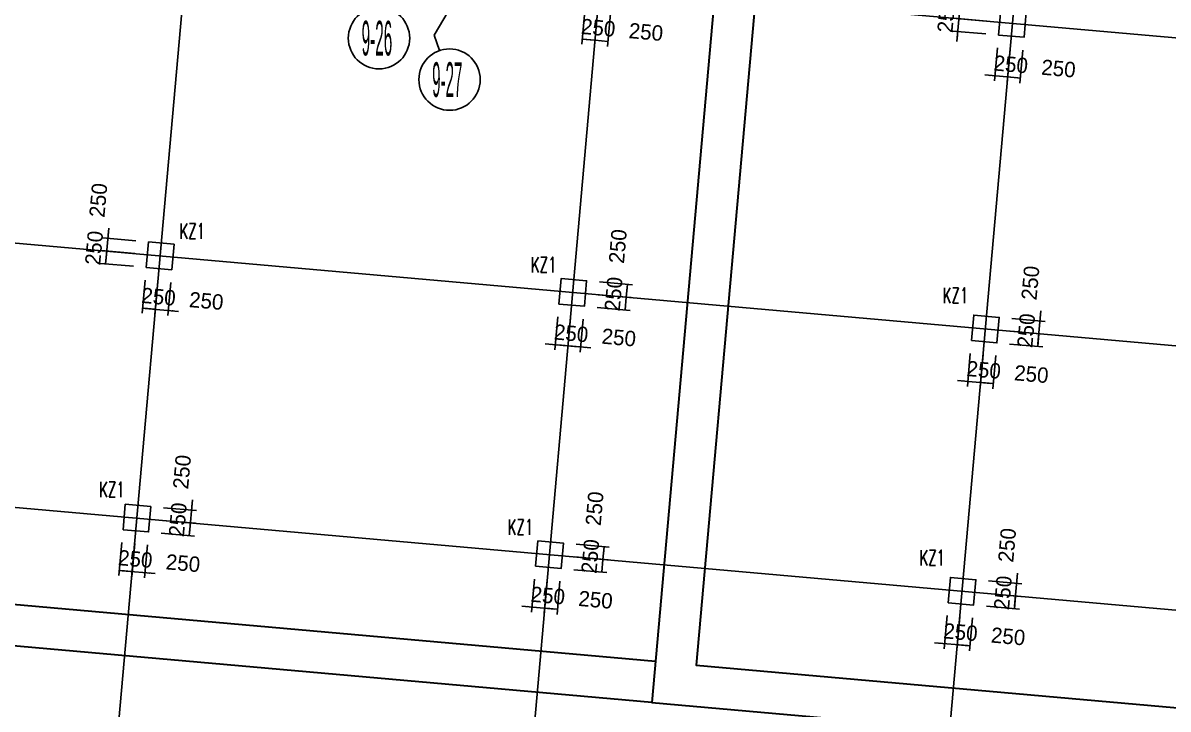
# Model space of a CAD drawing. Extents: x 19107 to 699106, y -67310 to 245688.
# Drawn here: x 616937 to 639333, y 84011 to 97433 of the extents above; entities that cross this region are included whole.
import ezdxf

# ---------------------------------------------------------------- set-up
doc = ezdxf.new("R2010")
doc.units = 0
doc.header["$LTSCALE"] = 100
doc.header["$MEASUREMENT"] = 0
for name, color, linetype in [('AXIS', 3, 'Continuous'), ('DIM', 3, 'Continuous'), ('DOTE', 253, 'Continuous'), ('L-AXIS', 3, 'Continuous')]:
    doc.layers.add(name, color=color, linetype=linetype)
doc.layers.add('Select Column Frame Position', color=7, linetype='Continuous', lineweight=0)
doc.styles.get("Standard").update_dxf_attribs({"font": 'standard'})
doc.styles.add('汉字', font='汉字')
doc.dimstyles.get("Standard").update_dxf_attribs({"dimtxt": 300, "dimasz": 100, "dimexe": 100, "dimexo": 250, "dimgap": 100, "dimtad": 0, "dimtoh": 1, "dimdec": 0, "dimdsep": 46, "dimcen": 0.09, "dimclrt": 7, "dimadec": 0, "dimazin": 0, "dimtfac": 1, "dimtdec": 4, "dimtofl": 0, "dimtmove": 0, "dimatfit": 3, "dimfxl": 1, "dimtolj": 1, "dimtzin": 0, "dimarcsym": 0})

# ---------------------------------------------------------------- blocks, each defined once
blk = doc.blocks.new('_AXISO')
blk.add_circle((0, 0), 0.5)
blk = doc.blocks.new('*D4074')
at = {"layer": 'DIM', "color": 0, "linetype": 'ByBlock', "lineweight": -2}
for p, q in [((627927, 97662), (627869, 97014)), ((628176, 97639), (628118, 96992)), ((627878, 97114), (628127, 97092))]:
    blk.add_line(p, q, dxfattribs=at)
for points in [[(627878, 97114), (627979, 97121), (627976, 97088)], [(628127, 97092), (628026, 97084), (628029, 97117)]]:
    blk.add_solid(points, dxfattribs=at)
at = {"layer": 'DIM', "color": 7, "linetype": 'Continuous', "lineweight": -2, "insert": (628189, 97337), "char_height": 300, "width": 566.67, "attachment_point": 5, "rotation": 354.9316, "style": '汉字'}
blk.add_mtext('250', dxfattribs=at)
blk = doc.blocks.new('*D1799')
at = {"layer": 'DIM', "color": 0, "linetype": 'ByBlock', "lineweight": -2}
for p, q in [((628176, 97639), (628118, 96992)), ((628425, 97617), (628367, 96970)), ((628127, 97092), (628376, 97069))]:
    blk.add_line(p, q, dxfattribs=at)
for points in [[(628127, 97092), (628228, 97099), (628225, 97066)], [(628376, 97069), (628275, 97062), (628278, 97095)]]:
    blk.add_solid(points, dxfattribs=at)
at = {"layer": 'DIM', "color": 7, "linetype": 'Continuous', "lineweight": -2, "insert": (629122, 97254), "char_height": 300, "width": 566.67, "attachment_point": 5, "rotation": 354.9316, "style": '汉字'}
blk.add_mtext('250', dxfattribs=at)
blk = doc.blocks.new('*D3231')
at = {"layer": 'DIM', "color": 0, "linetype": 'ByBlock', "lineweight": -2}
for p, q in [((635010, 85840), (634953, 85192)), ((635259, 85817), (635202, 85170)), ((634762, 85309), (635410, 85252))]:
    blk.add_line(p, q, dxfattribs=at)
for points in [[(634962, 85292), (634860, 85284), (634863, 85317)], [(635211, 85270), (635312, 85277), (635309, 85244)]]:
    blk.add_solid(points, dxfattribs=at)
at = {"layer": 'DIM', "color": 7, "linetype": 'Continuous', "lineweight": -2, "insert": (635273, 85515), "char_height": 300, "width": 566.67, "attachment_point": 5, "rotation": 354.9316, "style": '汉字'}
blk.add_mtext('250', dxfattribs=at)
blk = doc.blocks.new('*D3588')
at = {"layer": 'DIM', "color": 0, "linetype": 'ByBlock', "lineweight": -2}
for p, q in [((635259, 85817), (635202, 85170)), ((635508, 85795), (635451, 85148)), ((635211, 85270), (635460, 85247))]:
    blk.add_line(p, q, dxfattribs=at)
for points in [[(635211, 85270), (635312, 85277), (635309, 85244)], [(635460, 85247), (635359, 85240), (635361, 85273)]]:
    blk.add_solid(points, dxfattribs=at)
at = {"layer": 'DIM', "color": 7, "linetype": 'Continuous', "lineweight": -2, "insert": (636205, 85432), "char_height": 300, "width": 566.67, "attachment_point": 5, "rotation": 354.9316, "style": '汉字'}
blk.add_mtext('250', dxfattribs=at)
blk = doc.blocks.new('*D3916')
at = {"layer": 'DIM', "color": 0, "linetype": 'ByBlock', "lineweight": -2}
for p, q in [((635801, 86271), (636449, 86214)), ((635779, 86022), (636427, 85965)), ((636327, 85974), (636349, 86223))]:
    blk.add_line(p, q, dxfattribs=at)
for points in [[(636327, 85974), (636319, 86075), (636353, 86072)], [(636349, 86223), (636357, 86122), (636324, 86125)]]:
    blk.add_solid(points, dxfattribs=at)
at = {"layer": 'DIM', "color": 7, "linetype": 'Continuous', "lineweight": -2, "insert": (636104, 86285), "char_height": 300, "width": 566.67, "attachment_point": 5, "rotation": 84.9316, "style": '汉字'}
blk.add_mtext('250', dxfattribs=at)
blk = doc.blocks.new('*D1649')
at = {"layer": 'DIM', "color": 0, "linetype": 'ByBlock', "lineweight": -2}
for p, q in [((635823, 86520), (636471, 86463)), ((636332, 86023), (636389, 86671)), ((635801, 86271), (636449, 86214))]:
    blk.add_line(p, q, dxfattribs=at)
for points in [[(636371, 86472), (636364, 86573), (636397, 86570)], [(636349, 86223), (636357, 86122), (636324, 86125)]]:
    blk.add_solid(points, dxfattribs=at)
at = {"layer": 'DIM', "color": 7, "linetype": 'Continuous', "lineweight": -2, "insert": (636186, 87217), "char_height": 300, "width": 566.67, "attachment_point": 5, "rotation": 84.9316, "style": '汉字'}
blk.add_mtext('250', dxfattribs=at)
blk = doc.blocks.new('*D1976')
at = {"layer": 'DIM', "color": 0, "linetype": 'ByBlock', "lineweight": -2}
for p, q in [((626942, 86555), (626884, 85908)), ((627191, 86533), (627133, 85886)), ((626694, 86025), (627341, 85967))]:
    blk.add_line(p, q, dxfattribs=at)
for points in [[(626893, 86007), (626792, 86000), (626795, 86033)], [(627142, 85985), (627243, 85993), (627240, 85960)]]:
    blk.add_solid(points, dxfattribs=at)
at = {"layer": 'DIM', "color": 7, "linetype": 'Continuous', "lineweight": -2, "insert": (627204, 86231), "char_height": 300, "width": 566.67, "attachment_point": 5, "rotation": 354.9316, "style": '汉字'}
blk.add_mtext('250', dxfattribs=at)
blk = doc.blocks.new('*D2328')
at = {"layer": 'DIM', "color": 0, "linetype": 'ByBlock', "lineweight": -2}
for p, q in [((627191, 86533), (627133, 85886)), ((627440, 86511), (627382, 85863)), ((627142, 85985), (627391, 85963))]:
    blk.add_line(p, q, dxfattribs=at)
for points in [[(627142, 85985), (627243, 85993), (627240, 85960)], [(627391, 85963), (627290, 85955), (627293, 85989)]]:
    blk.add_solid(points, dxfattribs=at)
at = {"layer": 'DIM', "color": 7, "linetype": 'Continuous', "lineweight": -2, "insert": (628137, 86148), "char_height": 300, "width": 566.67, "attachment_point": 5, "rotation": 354.9316, "style": '汉字'}
blk.add_mtext('250', dxfattribs=at)
blk = doc.blocks.new('*D2635')
at = {"layer": 'DIM', "color": 0, "linetype": 'ByBlock', "lineweight": -2}
for p, q in [((627733, 86987), (628381, 86929)), ((628259, 86689), (628281, 86938)), ((627711, 86738), (628358, 86680))]:
    blk.add_line(p, q, dxfattribs=at)
for points in [[(628281, 86938), (628289, 86837), (628255, 86840)], [(628259, 86689), (628251, 86790), (628284, 86787)]]:
    blk.add_solid(points, dxfattribs=at)
at = {"layer": 'DIM', "color": 7, "linetype": 'Continuous', "lineweight": -2, "insert": (628035, 87000), "char_height": 300, "width": 566.67, "attachment_point": 5, "rotation": 84.9316, "style": '汉字'}
blk.add_mtext('250', dxfattribs=at)
blk = doc.blocks.new('*D2665')
at = {"layer": 'DIM', "color": 0, "linetype": 'ByBlock', "lineweight": -2}
for p, q in [((627755, 87236), (628403, 87178)), ((628281, 86938), (628303, 87187)), ((627733, 86987), (628381, 86929))]:
    blk.add_line(p, q, dxfattribs=at)
for points in [[(628303, 87187), (628311, 87086), (628278, 87089)], [(628281, 86938), (628273, 87039), (628306, 87036)]]:
    blk.add_solid(points, dxfattribs=at)
at = {"layer": 'DIM', "color": 7, "linetype": 'Continuous', "lineweight": -2, "insert": (628118, 87933), "char_height": 300, "width": 566.67, "attachment_point": 5, "rotation": 84.9316, "style": '汉字'}
blk.add_mtext('250', dxfattribs=at)
blk = doc.blocks.new('*D361')
at = {"layer": 'DIM', "color": 0, "linetype": 'ByBlock', "lineweight": -2}
for p, q in [((618873, 87271), (618816, 86623)), ((619123, 87249), (619065, 86601)), ((618825, 86723), (619074, 86701))]:
    blk.add_line(p, q, dxfattribs=at)
for points in [[(618825, 86723), (618926, 86731), (618923, 86697)], [(619074, 86701), (618973, 86693), (618976, 86726)]]:
    blk.add_solid(points, dxfattribs=at)
at = {"layer": 'DIM', "color": 7, "linetype": 'Continuous', "lineweight": -2, "insert": (619136, 86946), "char_height": 300, "width": 566.67, "attachment_point": 5, "rotation": 354.9316, "style": '汉字'}
blk.add_mtext('250', dxfattribs=at)
blk = doc.blocks.new('*D720')
at = {"layer": 'DIM', "color": 0, "linetype": 'ByBlock', "lineweight": -2}
for p, q in [((619123, 87249), (619065, 86601)), ((619372, 87227), (619314, 86579)), ((618875, 86718), (619522, 86661))]:
    blk.add_line(p, q, dxfattribs=at)
for points in [[(619074, 86701), (618973, 86693), (618976, 86726)], [(619323, 86679), (619424, 86686), (619421, 86653)]]:
    blk.add_solid(points, dxfattribs=at)
at = {"layer": 'DIM', "color": 7, "linetype": 'Continuous', "lineweight": -2, "insert": (620069, 86864), "char_height": 300, "width": 566.67, "attachment_point": 5, "rotation": 354.9316, "style": '汉字'}
blk.add_mtext('250', dxfattribs=at)
blk = doc.blocks.new('*D1044')
at = {"layer": 'DIM', "color": 0, "linetype": 'ByBlock', "lineweight": -2}
for p, q in [((619665, 87702), (620312, 87645)), ((620191, 87405), (620213, 87654)), ((619643, 87453), (620290, 87396))]:
    blk.add_line(p, q, dxfattribs=at)
for points in [[(620213, 87654), (620220, 87553), (620187, 87556)], [(620191, 87405), (620183, 87506), (620216, 87503)]]:
    blk.add_solid(points, dxfattribs=at)
at = {"layer": 'DIM', "color": 7, "linetype": 'Continuous', "lineweight": -2, "insert": (619967, 87716), "char_height": 300, "width": 566.67, "attachment_point": 5, "rotation": 84.9316, "style": '汉字'}
blk.add_mtext('250', dxfattribs=at)
blk = doc.blocks.new('*D1404')
at = {"layer": 'DIM', "color": 0, "linetype": 'ByBlock', "lineweight": -2}
for p, q in [((620195, 87455), (620252, 88102)), ((619687, 87951), (620334, 87894)), ((619665, 87702), (620312, 87645))]:
    blk.add_line(p, q, dxfattribs=at)
for points in [[(620235, 87903), (620227, 88004), (620260, 88001)], [(620213, 87654), (620220, 87553), (620187, 87556)]]:
    blk.add_solid(points, dxfattribs=at)
at = {"layer": 'DIM', "color": 7, "linetype": 'Continuous', "lineweight": -2, "insert": (620050, 88649), "char_height": 300, "width": 566.67, "attachment_point": 5, "rotation": 84.9316, "style": '汉字'}
blk.add_mtext('250', dxfattribs=at)
blk = doc.blocks.new('*D226')
at = {"layer": 'DIM', "color": 0, "linetype": 'ByBlock', "lineweight": -2}
for p, q in [((635260, 97714), (635203, 97066)), ((635790, 97466), (635143, 97523)), ((635768, 97217), (635121, 97274))]:
    blk.add_line(p, q, dxfattribs=at)
for points in [[(635242, 97515), (635235, 97616), (635268, 97613)], [(635220, 97266), (635228, 97165), (635195, 97167)]]:
    blk.add_solid(points, dxfattribs=at)
at = {"layer": 'DIM', "color": 7, "linetype": 'Continuous', "lineweight": -2, "insert": (634997, 97577), "char_height": 300, "width": 566.67, "attachment_point": 5, "rotation": 84.9316, "style": '汉字'}
blk.add_mtext('250', dxfattribs=at)
blk = doc.blocks.new('*D3184')
at = {"layer": 'DIM', "color": 0, "linetype": 'ByBlock', "lineweight": -2}
for p, q in [((635995, 96946), (635938, 96298)), ((636244, 96924), (636187, 96276)), ((635747, 96416), (636395, 96358))]:
    blk.add_line(p, q, dxfattribs=at)
for points in [[(635947, 96398), (635846, 96390), (635848, 96423)], [(636196, 96376), (636297, 96384), (636294, 96351)]]:
    blk.add_solid(points, dxfattribs=at)
at = {"layer": 'DIM', "color": 7, "linetype": 'Continuous', "lineweight": -2, "insert": (636258, 96621), "char_height": 300, "width": 566.67, "attachment_point": 5, "rotation": 354.9316, "style": '汉字'}
blk.add_mtext('250', dxfattribs=at)
blk = doc.blocks.new('*D3542')
at = {"layer": 'DIM', "color": 0, "linetype": 'ByBlock', "lineweight": -2}
for p, q in [((636244, 96924), (636187, 96276)), ((636493, 96902), (636436, 96254)), ((636196, 96376), (636445, 96354))]:
    blk.add_line(p, q, dxfattribs=at)
for points in [[(636196, 96376), (636297, 96384), (636294, 96351)], [(636445, 96354), (636344, 96346), (636347, 96379)]]:
    blk.add_solid(points, dxfattribs=at)
at = {"layer": 'DIM', "color": 7, "linetype": 'Continuous', "lineweight": -2, "insert": (637190, 96539), "char_height": 300, "width": 566.67, "attachment_point": 5, "rotation": 354.9316, "style": '汉字'}
blk.add_mtext('250', dxfattribs=at)
blk = doc.blocks.new('*D3628')
at = {"layer": 'DIM', "color": 0, "linetype": 'ByBlock', "lineweight": -2}
for p, q in [((635465, 90969), (635408, 90322)), ((635714, 90947), (635657, 90300)), ((635217, 90439), (635865, 90382))]:
    blk.add_line(p, q, dxfattribs=at)
for points in [[(635417, 90422), (635315, 90414), (635318, 90447)], [(635666, 90399), (635767, 90407), (635764, 90374)]]:
    blk.add_solid(points, dxfattribs=at)
at = {"layer": 'DIM', "color": 7, "linetype": 'Continuous', "lineweight": -2, "insert": (635728, 90645), "char_height": 300, "width": 566.67, "attachment_point": 5, "rotation": 354.9316, "style": '汉字'}
blk.add_mtext('250', dxfattribs=at)
blk = doc.blocks.new('*D3990')
at = {"layer": 'DIM', "color": 0, "linetype": 'ByBlock', "lineweight": -2}
for p, q in [((635714, 90947), (635657, 90300)), ((635963, 90925), (635906, 90278)), ((635666, 90399), (635915, 90377))]:
    blk.add_line(p, q, dxfattribs=at)
for points in [[(635666, 90399), (635767, 90407), (635764, 90374)], [(635915, 90377), (635814, 90370), (635816, 90403)]]:
    blk.add_solid(points, dxfattribs=at)
at = {"layer": 'DIM', "color": 7, "linetype": 'Continuous', "lineweight": -2, "insert": (636660, 90562), "char_height": 300, "width": 566.67, "attachment_point": 5, "rotation": 354.9316, "style": '汉字'}
blk.add_mtext('250', dxfattribs=at)
blk = doc.blocks.new('*D1681')
at = {"layer": 'DIM', "color": 0, "linetype": 'ByBlock', "lineweight": -2}
for p, q in [((636256, 91401), (636904, 91344)), ((636234, 91152), (636882, 91095)), ((636782, 91104), (636804, 91353))]:
    blk.add_line(p, q, dxfattribs=at)
for points in [[(636782, 91104), (636774, 91205), (636808, 91202)], [(636804, 91353), (636812, 91251), (636779, 91254)]]:
    blk.add_solid(points, dxfattribs=at)
at = {"layer": 'DIM', "color": 7, "linetype": 'Continuous', "lineweight": -2, "insert": (636559, 91415), "char_height": 300, "width": 566.67, "attachment_point": 5, "rotation": 84.9316, "style": '汉字'}
blk.add_mtext('250', dxfattribs=at)
blk = doc.blocks.new('*D2040')
at = {"layer": 'DIM', "color": 0, "linetype": 'ByBlock', "lineweight": -2}
for p, q in [((636278, 91650), (636926, 91593)), ((636787, 91153), (636844, 91801)), ((636256, 91401), (636904, 91344))]:
    blk.add_line(p, q, dxfattribs=at)
for points in [[(636826, 91602), (636819, 91703), (636852, 91700)], [(636804, 91353), (636812, 91251), (636779, 91254)]]:
    blk.add_solid(points, dxfattribs=at)
at = {"layer": 'DIM', "color": 7, "linetype": 'Continuous', "lineweight": -2, "insert": (636641, 92347), "char_height": 300, "width": 566.67, "attachment_point": 5, "rotation": 84.9316, "style": '汉字'}
blk.add_mtext('250', dxfattribs=at)
blk = doc.blocks.new('*D2361')
at = {"layer": 'DIM', "color": 0, "linetype": 'ByBlock', "lineweight": -2}
for p, q in [((627397, 91685), (627339, 91038)), ((627646, 91663), (627588, 91015)), ((627149, 91155), (627796, 91097))]:
    blk.add_line(p, q, dxfattribs=at)
for points in [[(627348, 91137), (627247, 91129), (627250, 91163)], [(627597, 91115), (627698, 91123), (627695, 91090)]]:
    blk.add_solid(points, dxfattribs=at)
at = {"layer": 'DIM', "color": 7, "linetype": 'Continuous', "lineweight": -2, "insert": (627659, 91360), "char_height": 300, "width": 566.67, "attachment_point": 5, "rotation": 354.9316, "style": '汉字'}
blk.add_mtext('250', dxfattribs=at)
blk = doc.blocks.new('*D2391')
at = {"layer": 'DIM', "color": 0, "linetype": 'ByBlock', "lineweight": -2}
for p, q in [((627646, 91663), (627588, 91015)), ((627895, 91641), (627837, 90993)), ((627398, 91133), (628045, 91075))]:
    blk.add_line(p, q, dxfattribs=at)
for points in [[(627597, 91115), (627496, 91107), (627499, 91140)], [(627846, 91093), (627947, 91101), (627944, 91068)]]:
    blk.add_solid(points, dxfattribs=at)
at = {"layer": 'DIM', "color": 7, "linetype": 'Continuous', "lineweight": -2, "insert": (628592, 91278), "char_height": 300, "width": 566.67, "attachment_point": 5, "rotation": 354.9316, "style": '汉字'}
blk.add_mtext('250', dxfattribs=at)
blk = doc.blocks.new('*D2695')
at = {"layer": 'DIM', "color": 0, "linetype": 'ByBlock', "lineweight": -2}
for p, q in [((628188, 92117), (628835, 92059)), ((628714, 91819), (628736, 92068)), ((628166, 91868), (628813, 91810))]:
    blk.add_line(p, q, dxfattribs=at)
for points in [[(628736, 92068), (628744, 91967), (628710, 91970)], [(628714, 91819), (628706, 91920), (628739, 91917)]]:
    blk.add_solid(points, dxfattribs=at)
at = {"layer": 'DIM', "color": 7, "linetype": 'Continuous', "lineweight": -2, "insert": (628490, 92130), "char_height": 300, "width": 566.67, "attachment_point": 5, "rotation": 84.9316, "style": '汉字'}
blk.add_mtext('250', dxfattribs=at)
blk = doc.blocks.new('*D427')
at = {"layer": 'DIM', "color": 0, "linetype": 'ByBlock', "lineweight": -2}
for p, q in [((628210, 92366), (628858, 92308)), ((628736, 92068), (628758, 92317)), ((628188, 92117), (628835, 92059))]:
    blk.add_line(p, q, dxfattribs=at)
for points in [[(628758, 92317), (628766, 92216), (628733, 92219)], [(628736, 92068), (628728, 92169), (628761, 92166)]]:
    blk.add_solid(points, dxfattribs=at)
at = {"layer": 'DIM', "color": 7, "linetype": 'Continuous', "lineweight": -2, "insert": (628573, 93063), "char_height": 300, "width": 566.67, "attachment_point": 5, "rotation": 84.9316, "style": '汉字'}
blk.add_mtext('250', dxfattribs=at)
blk = doc.blocks.new('*D749')
at = {"layer": 'DIM', "color": 0, "linetype": 'ByBlock', "lineweight": -2}
for p, q in [((618616, 93418), (618558, 92770)), ((619146, 93170), (618498, 93227)), ((619124, 92921), (618476, 92978))]:
    blk.add_line(p, q, dxfattribs=at)
for points in [[(618598, 93218), (618590, 93319), (618623, 93316)], [(618576, 92969), (618584, 92868), (618550, 92871)]]:
    blk.add_solid(points, dxfattribs=at)
at = {"layer": 'DIM', "color": 7, "linetype": 'Continuous', "lineweight": -2, "insert": (618413, 93964), "char_height": 300, "width": 566.67, "attachment_point": 5, "rotation": 84.9316, "style": '汉字'}
blk.add_mtext('250', dxfattribs=at)
blk = doc.blocks.new('*D1110')
at = {"layer": 'DIM', "color": 0, "linetype": 'ByBlock', "lineweight": -2}
for p, q in [((619124, 92921), (618476, 92978)), ((618576, 92969), (618554, 92720)), ((619102, 92672), (618454, 92729))]:
    blk.add_line(p, q, dxfattribs=at)
for points in [[(618576, 92969), (618584, 92868), (618550, 92871)], [(618554, 92720), (618546, 92821), (618579, 92818)]]:
    blk.add_solid(points, dxfattribs=at)
at = {"layer": 'DIM', "color": 7, "linetype": 'Continuous', "lineweight": -2, "insert": (618330, 93031), "char_height": 300, "width": 566.67, "attachment_point": 5, "rotation": 84.9316, "style": '汉字'}
blk.add_mtext('250', dxfattribs=at)
blk = doc.blocks.new('*D1438')
at = {"layer": 'DIM', "color": 0, "linetype": 'ByBlock', "lineweight": -2}
for p, q in [((619328, 92401), (619271, 91753)), ((619577, 92378), (619520, 91731)), ((619280, 91853), (619529, 91831))]:
    blk.add_line(p, q, dxfattribs=at)
for points in [[(619280, 91853), (619381, 91860), (619378, 91827)], [(619529, 91831), (619428, 91823), (619431, 91856)]]:
    blk.add_solid(points, dxfattribs=at)
at = {"layer": 'DIM', "color": 7, "linetype": 'Continuous', "lineweight": -2, "insert": (619591, 92076), "char_height": 300, "width": 566.67, "attachment_point": 5, "rotation": 354.9316, "style": '汉字'}
blk.add_mtext('250', dxfattribs=at)
blk = doc.blocks.new('*D4443')
at = {"layer": 'DIM', "color": 0, "linetype": 'ByBlock', "lineweight": -2}
for p, q in [((619577, 92378), (619520, 91731)), ((619827, 92356), (619769, 91709)), ((619330, 91848), (619977, 91791))]:
    blk.add_line(p, q, dxfattribs=at)
for points in [[(619529, 91831), (619428, 91823), (619431, 91856)], [(619778, 91809), (619879, 91816), (619876, 91783)]]:
    blk.add_solid(points, dxfattribs=at)
at = {"layer": 'DIM', "color": 7, "linetype": 'Continuous', "lineweight": -2, "insert": (620524, 91993), "char_height": 300, "width": 566.67, "attachment_point": 5, "rotation": 354.9316, "style": '汉字'}
blk.add_mtext('250', dxfattribs=at)
blk = doc.blocks.new('后浇带现场')
at = {"color": 6, "lineweight": 30}
for points in [[(821257, 720830), (821257, 688843), (805860, 662656), (825600, 651049), (814026, 631365), (812236, 611185), (845904, 608199)], [(822057, 720830), (822057, 688625), (806955, 662940), (826695, 651333), (814807, 631115), (813104, 611911), (845975, 608996)], [(812307, 611982), (780627, 614792)], [(812236, 611185), (780557, 613995)]]:
    blk.add_lwpolyline(points, dxfattribs=at)

msp = doc.modelspace()

# ---------------------------------------------------------------- linework, layer by layer
at = {"layer": 'DOTE'}
for p, q in [((620637.6, 104331.5), (615201.7, 43040.7)), ((636774.3, 102900.4), (631338.3, 41609.5)), ((666469.9, 94745), (595896.9, 101004.2)), ((628220.1, 98137.5), (625759.7, 70396.4)), ((665939.9, 88768.5), (595366.9, 95027.7)), ((665484.9, 83638.6), (587740.1, 90533.9))]:
    msp.add_line(p, q, dxfattribs=at)
at = {"layer": 'L-AXIS'}
for p, q in [((625971.5, 98880.3), (624980.8, 97195.5)), ((624980.8, 97195.5), (625085.4, 96891))]:
    msp.add_line(p, q, dxfattribs=at)
at = {"layer": 'Select Column Frame Position', "color": 7, "linetype": 'Continuous', "lineweight": -3}
for points in [[(636017.3, 97194.9), (636515.3, 97150.8), (636559.5, 97648.8), (636061.5, 97693), (636017.3, 97194.9)], [(619350.6, 92649.6), (619848.6, 92605.4), (619892.8, 93103.4), (619394.7, 93147.6), (619350.6, 92649.6)], [(627418.9, 91934), (627916.9, 91889.8), (627961.1, 92387.9), (627463.1, 92432), (627418.9, 91934)], [(635487.2, 91218.4), (635985.3, 91174.2), (636029.4, 91672.3), (635531.4, 91716.4), (635487.2, 91218.4)], [(618895.6, 87519.7), (619393.6, 87475.5), (619437.8, 87973.6), (618939.8, 88017.8), (618895.6, 87519.7)], [(626963.9, 86804.1), (627462, 86760), (627506.1, 87258), (627008.1, 87302.2), (626963.9, 86804.1)], [(635032.2, 86088.5), (635530.3, 86044.4), (635574.5, 86542.4), (635076.4, 86586.6), (635032.2, 86088.5)]]:
    msp.add_lwpolyline(points, dxfattribs=at)

# ---------------------------------------------------------------- block references
at = {"color": 3, "lineweight": 30}
msp.add_blockref('后浇带现场', (-182998.7, -527042.1), dxfattribs=at)
at = {"layer": 'AXIS'}
ref = msp.add_blockref('_AXISO', (623900.9, 97134.5), dxfattribs=dict(at, xscale=1199.999999999997, yscale=1200, rotation=359.999645787379))
ref.add_attrib('A', '9-26', (623561.5, 96795.1), dxfattribs={"height": 678.82, "style": '汉字', "width": 0.329114})
ref = msp.add_blockref('_AXISO', (625280.2, 96323.5), dxfattribs=dict(at, xscale=1199.999999999997, yscale=1200, rotation=359.999645787379))
ref.add_attrib('A', '9-27', (624940.7, 95984.1), dxfattribs={"height": 678.82, "style": '汉字', "width": 0.325})

# ---------------------------------------------------------------- texts
at = {"color": 200, "linetype": 'Continuous', "lineweight": -3, "width": 0.7}
for p in [(619998.8, 93209.5), (626871.9, 92551.3), (634925.1, 91951.1), (618428.9, 88154.6), (626416.9, 87421.5), (634470.1, 86821.3)]:
    msp.add_text('KZ1', height=300, dxfattribs=at).set_placement(p)

# ---------------------------------------------------------------- dimensions: what is measured, and where the dimension line sits
at = {"layer": 'DIM', "color": 200}
for p1, p2, picture, middle in [((627949, 97910.5), (628198, 97888.4), '*D4074', (627683.1, 97381.9)), ((628198, 97888.4), (628447, 97866.4), '*D1799', (628615.6, 97299.2)), ((636039.4, 97444), (636017.3, 97194.9), '*D226', (634952.1, 97070.5)), ((636017.3, 97194.9), (636266.3, 97172.9), '*D3184', (635751.5, 96666.4)), ((636266.3, 97172.9), (636515.3, 97150.8), '*D3542', (636684, 96583.7)), ((619394.7, 93147.6), (619372.6, 92898.6), '*D749', (618368.1, 93457.6)), ((619372.6, 92898.6), (619350.6, 92649.6), '*D1110', (618285.4, 92525.1)), ((627939, 92138.8), (627961.1, 92387.9), '*D427', (628528.2, 92556.5)), ((619350.6, 92649.6), (619599.6, 92627.5), '*D1438', (619084.7, 92121)), ((619599.6, 92627.5), (619848.6, 92605.4), '*D4443', (620017.2, 92038.3)), ((636007.3, 91423.3), (636029.4, 91672.3), '*D2040', (636596.5, 91840.9)), ((627916.9, 91889.8), (627939, 92138.8), '*D2695', (628445.5, 91624)), ((627418.9, 91934), (627667.9, 91911.9), '*D2361', (627153.1, 91405.4)), ((627667.9, 91911.9), (627916.9, 91889.8), '*D2391', (628085.6, 91322.7)), ((635985.3, 91174.2), (636007.3, 91423.3), '*D1681', (636513.8, 90908.4)), ((635487.2, 91218.4), (635736.2, 91196.3), '*D3628', (635221.4, 90689.8)), ((635736.2, 91196.3), (635985.3, 91174.2), '*D3990', (636153.9, 90607.1)), ((619415.7, 87724.6), (619437.8, 87973.6), '*D1404', (620004.9, 88142.2)), ((627484, 87009), (627506.1, 87258), '*D2665', (628073.2, 87426.6)), ((619393.6, 87475.5), (619415.7, 87724.6), '*D1044', (619922.2, 87209.7)), ((618895.6, 87519.7), (619144.6, 87497.6), '*D361', (618629.8, 86991.1)), ((619144.6, 87497.6), (619393.6, 87475.5), '*D720', (619562.3, 86908.4)), ((635552.4, 86293.4), (635574.5, 86542.4), '*D1649', (636141.6, 86711)), ((627462, 86760), (627484, 87009), '*D2635', (627990.5, 86494.1)), ((626963.9, 86804.1), (627212.9, 86782), '*D1976', (626698.1, 86275.5)), ((627212.9, 86782), (627462, 86760), '*D2328', (627630.6, 86192.8)), ((635530.3, 86044.4), (635552.4, 86293.4), '*D3916', (636058.9, 85778.6)), ((635032.2, 86088.5), (635281.3, 86066.5), '*D3231', (634766.4, 85560)), ((635281.3, 86066.5), (635530.3, 86044.4), '*D3588', (635698.9, 85477.2))]:
    dim = msp.add_aligned_dim(p1=p1, p2=p2, distance=-800, dimstyle='Standard', dxfattribs=at)
    dim.commit()
    dim.dimension.update_dxf_attribs({"geometry": picture, "text_midpoint": middle})

doc.saveas('drawing.dxf')
